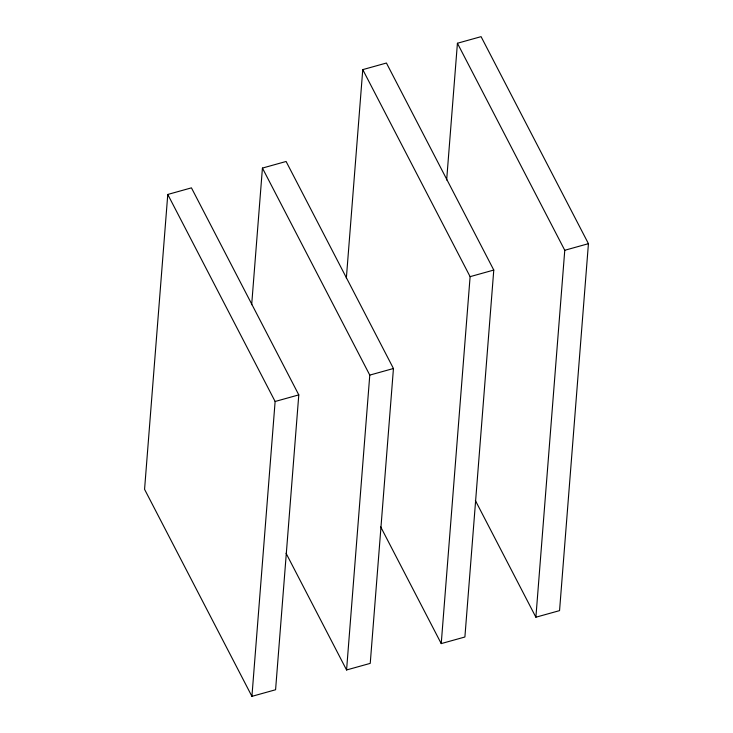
<?xml version="1.0" encoding="UTF-8"?>
<svg xmlns="http://www.w3.org/2000/svg" width="733" height="733" viewBox="0 0 733 733"><rect width="100%" height="100%" fill="white"/><g stroke="black" fill="none" stroke-linecap="round" stroke-linejoin="round"><path stroke-width="1.1" d="M167.775 194.456L144.566 489.323L251.923 696.35L275.581 689.753L298.789 394.885L191.441 187.859L167.775 194.456L275.122 401.482L251.923 696.35M251.676 304.699L262.432 168.077L286.099 161.48L393.447 368.507L370.238 663.374L346.572 669.971L286.062 553.268M346.352 278.164L362.762 69.626L386.428 63.029L493.776 270.056L464.896 637.004L441.229 643.592L380.711 526.89M346.572 669.971L369.78 375.104L262.432 168.077M446.654 179.997L457.419 43.247L481.077 36.65L588.434 243.677L559.554 610.626L535.887 617.213L475.369 500.511M441.229 643.592L470.11 276.653L362.762 69.626M535.887 617.213L564.767 250.274L457.419 43.247M470.11 276.653L493.776 270.056M564.767 250.274L588.434 243.677M275.122 401.482L298.789 394.885M369.78 375.104L393.447 368.507"/></g></svg>
